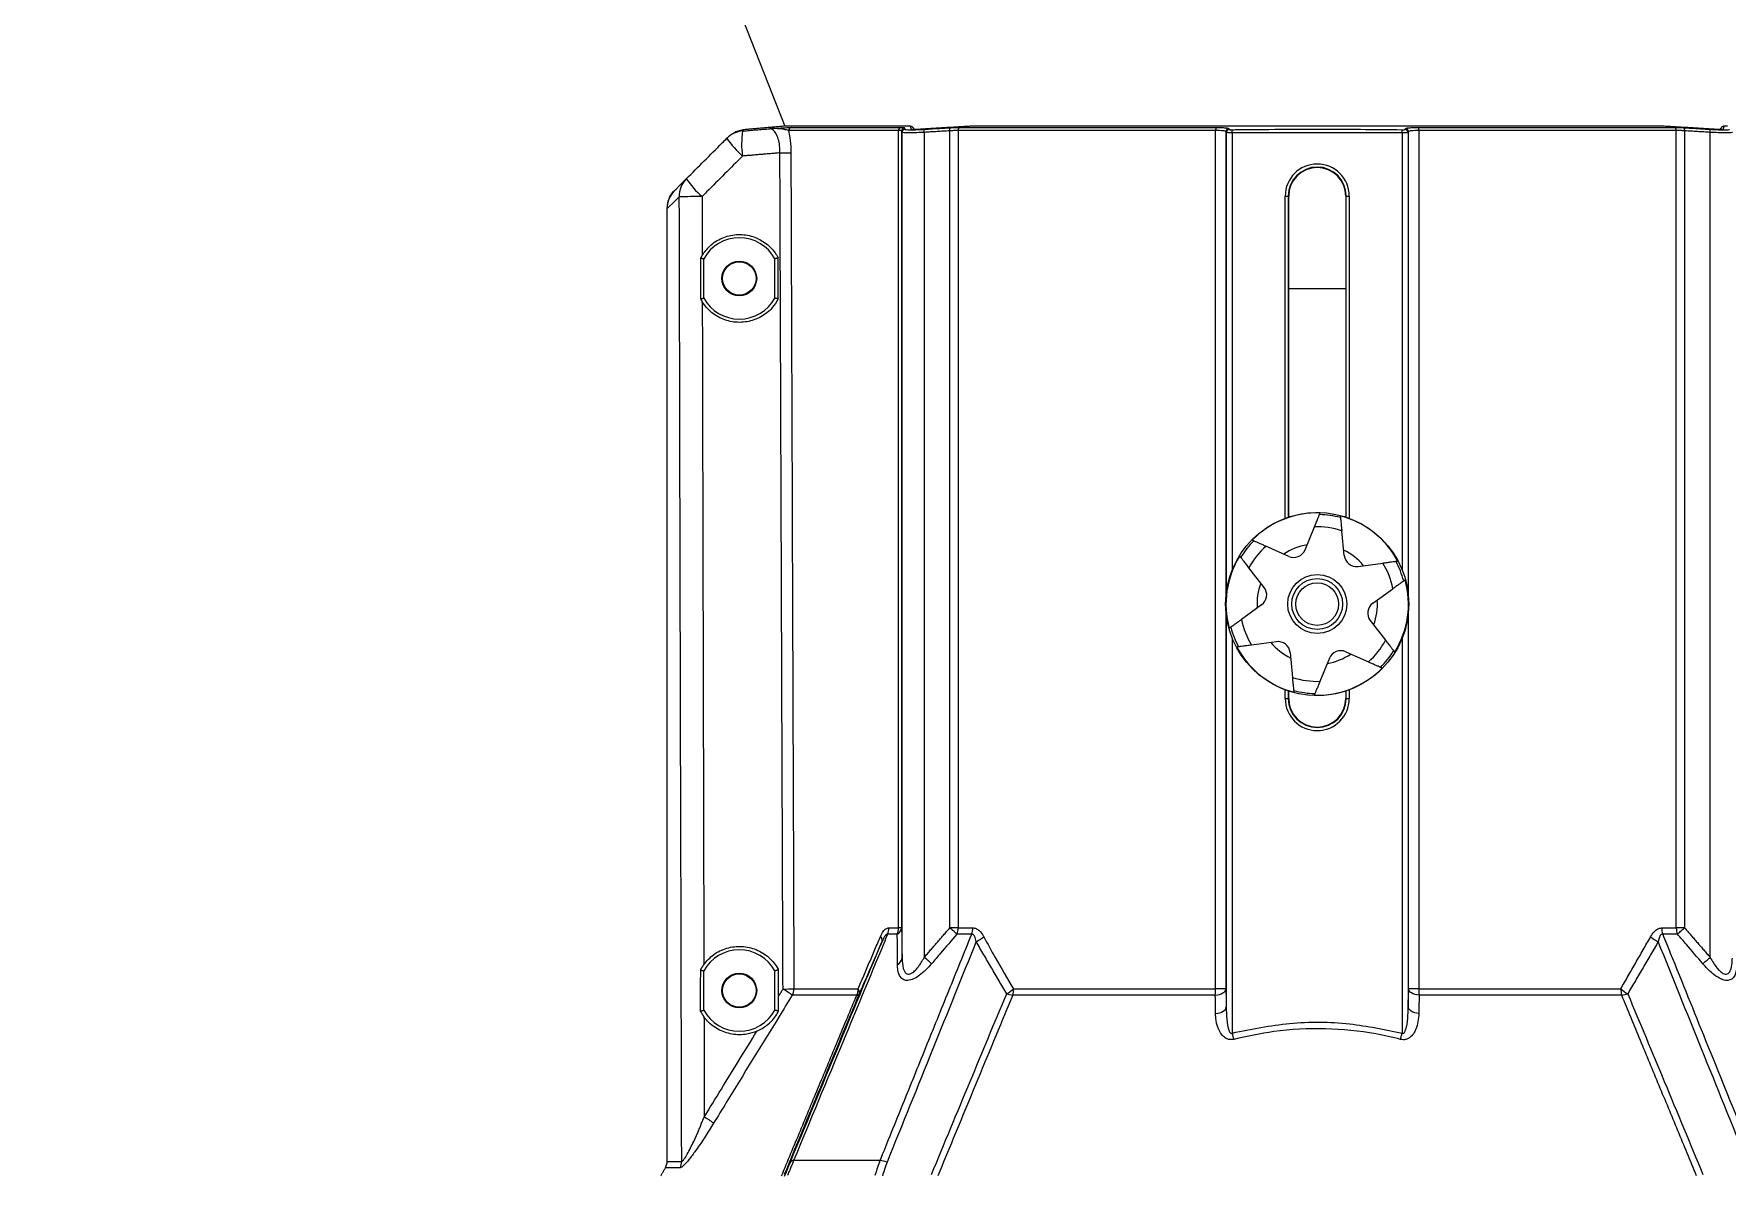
# Model space of a CAD drawing. Extents: x 2 to 136, y 1 to 99.
# Drawn here: x 50.89 to 59.21, y 12.36 to 17.95 of the extents above; entities that cross this region are included whole.
import ezdxf

# ---------------------------------------------------------------- set-up
doc = ezdxf.new("R2010")
doc.units = 0
doc.header["$MEASUREMENT"] = 0
doc.linetypes.add('SLD-Solid', pattern=[0])
doc.layers.add('OBJECT', color=7, linetype='CONTINUOUS')

msp = doc.modelspace()

# ---------------------------------------------------------------- linework, layer by layer
at = {"layer": 'OBJECT', "linetype": 'SLD-Solid', "lineweight": 15}
for p, q in [((50.8895, 26.8939), (54.5801, 17.4997)), ((55.1802, 17.4998), (54.5801, 17.4998)), ((55.1812, 17.4998), (54.5814, 17.4998)), ((55.1391, 17.4782), (54.5985, 17.4782)), ((54.6116, 17.4932), (55.1495, 17.4932)), ((55.1391, 13.5593), (55.1391, 17.4782)), ((55.1539, 17.4767), (55.1539, 13.5593)), ((55.3911, 13.5593), (55.3911, 17.4766)), ((55.4316, 17.4782), (55.4316, 13.5593)), ((56.6971, 17.4782), (55.4316, 17.4782)), ((55.4405, 17.4932), (56.6997, 17.4932)), ((58.8688, 17.4998), (55.5239, 17.4998)), ((58.868, 17.4998), (55.5247, 17.4998)), ((56.6971, 13.2593), (56.6971, 17.4782)), ((57.693, 17.4932), (58.9522, 17.4932)), ((57.6956, 17.4782), (57.6956, 13.2593)), ((58.9611, 17.4782), (57.6956, 17.4782)), ((58.9611, 13.5593), (58.9611, 17.4782)), ((59.0016, 17.4766), (59.0016, 13.5593)), ((55.1562, 13.4102), (55.1562, 17.469)), ((55.2652, 17.4691), (55.2652, 13.4142)), ((56.7477, 17.4728), (56.7477, 15.1852)), ((56.7491, 17.4683), (56.7491, 15.2)), ((56.7791, 17.4672), (56.7791, 15.3191)), ((57.6137, 17.4672), (57.6137, 15.3191)), ((57.6436, 17.4683), (57.6436, 15.2)), ((57.645, 15.1852), (57.645, 17.4728)), ((59.1275, 13.4142), (59.1275, 17.4691)), ((57.0391, 15.5723), (57.0391, 17.1562)), ((57.0391, 17.1562), (57.0541, 17.1562)), ((57.0541, 17.1562), (57.0541, 15.5776)), ((57.0541, 17.1562), (57.0563, 17.1562)), ((57.0563, 15.5784), (57.0563, 17.1562)), ((57.0564, 17.1562), (57.0563, 17.1562)), ((57.0564, 15.5784), (57.0564, 17.1562)), ((57.3364, 17.1562), (57.3364, 15.5784)), ((57.3364, 17.1562), (57.3364, 15.5784)), ((57.3386, 17.1562), (57.3364, 17.1562)), ((57.3364, 17.1562), (57.3364, 17.1562)), ((57.3386, 15.5776), (57.3386, 17.1562)), ((57.3386, 17.1562), (57.3536, 17.1562)), ((57.3536, 17.1562), (57.3536, 15.5723)), ((54.0014, 12.4106), (54.0014, 17.0945)), ((54.1814, 16.6544), (54.1814, 16.848)), ((54.5314, 16.6544), (54.5314, 16.848)), ((57.0563, 16.7014), (57.3364, 16.7014)), ((57.1365, 15.4172), (57.1829, 15.5305)), ((57.3294, 15.3892), (57.3171, 15.5111)), ((57.0563, 15.3852), (56.9447, 15.4355)), ((56.9357, 15.2321), (56.8607, 15.3289)), ((57.3972, 15.3358), (57.5185, 15.3523)), ((56.9233, 15.1467), (56.8239, 15.0751)), ((57.4694, 15.1547), (57.5688, 15.2263)), ((56.7477, 15.1162), (56.7477, 13.2593)), ((56.7491, 15.1014), (56.7491, 13.1696)), ((57.457, 15.0693), (57.532, 14.9725)), ((57.6436, 15.1014), (57.6436, 13.1696)), ((57.645, 13.2593), (57.645, 15.1162)), ((56.7791, 14.9823), (56.7791, 13.0423)), ((57.6137, 14.9823), (57.6137, 13.0423)), ((56.9955, 14.9657), (56.8742, 14.9491)), ((57.0633, 14.9122), (57.0756, 14.7904)), ((57.3364, 14.9162), (57.448, 14.866)), ((57.2562, 14.8843), (57.2098, 14.7709)), ((57.0391, 14.6862), (57.0391, 14.7291)), ((57.3536, 14.7291), (57.3536, 14.6862)), ((57.0391, 14.6862), (57.0541, 14.6862)), ((57.0541, 14.7238), (57.0541, 14.6862)), ((57.0541, 14.6862), (57.0563, 14.6862)), ((57.0563, 14.6862), (57.0563, 14.7231)), ((57.0563, 14.6862), (57.0564, 14.6862)), ((57.0564, 14.6862), (57.0564, 14.7231)), ((57.3364, 14.7231), (57.3364, 14.6862)), ((57.3364, 14.7231), (57.3364, 14.6862)), ((57.3364, 14.6862), (57.3364, 14.6862)), ((57.3386, 14.6862), (57.3364, 14.6862)), ((57.3386, 14.6862), (57.3386, 14.7238)), ((57.3386, 14.6862), (57.3536, 14.6862)), ((55.1328, 13.5283), (55.0852, 13.5283)), ((55.0916, 13.5593), (55.1391, 13.5593)), ((55.1539, 13.5593), (55.1391, 13.5593)), ((55.4316, 13.5593), (55.3911, 13.5593)), ((55.4986, 13.5283), (55.4261, 13.5283)), ((55.4316, 13.5593), (55.5038, 13.5593)), ((58.8889, 13.5593), (58.9611, 13.5593)), ((58.9666, 13.5283), (58.8941, 13.5283)), ((59.0016, 13.5593), (58.9611, 13.5593)), ((54.1814, 13.1544), (54.1814, 13.348)), ((54.5314, 13.1544), (54.5314, 13.348)), ((54.6247, 13.2593), (54.9403, 13.2593)), ((55.7045, 13.2593), (56.6971, 13.2593)), ((56.7477, 13.2593), (56.6971, 13.2593)), ((57.6956, 13.2593), (57.645, 13.2593)), ((57.6956, 13.2593), (58.6883, 13.2593)), ((54.9334, 13.2283), (54.6168, 13.2283)), ((56.6956, 13.2283), (55.6999, 13.2283)), ((58.6928, 13.2283), (57.6971, 13.2283)), ((54.0014, 12.4106), (54.0732, 12.4106)), ((55.048, 12.4152), (54.6233, 12.4152)), ((54.0651, 12.3796), (53.9931, 12.3796))]:
    msp.add_line(p, q, dxfattribs=at)
at = {"layer": 'OBJECT', "linetype": 'SLD-Solid', "lineweight": 15, "flags": 128}
for points in [[(55.2117, 17.4903), (55.2111, 17.4916), (55.2084, 17.4947), (55.2056, 17.4967), (55.2032, 17.4979), (55.201, 17.4985), (55.198, 17.4991), (55.1865, 17.4998), (55.1765, 17.4998)], [(55.2652, 17.4691), (55.265, 17.4719), (55.2649, 17.4746), (55.2647, 17.4771), (55.2646, 17.4793), (55.2645, 17.4812), (55.2644, 17.4826), (55.2643, 17.4836), (55.2643, 17.484)], [(55.3911, 17.4766), (55.391, 17.4794), (55.3908, 17.4821), (55.3907, 17.4846), (55.3905, 17.4868), (55.3904, 17.4887), (55.3903, 17.4901), (55.3903, 17.4911), (55.3902, 17.4915)], [(56.7791, 17.4672), (56.779, 17.47), (56.779, 17.4727), (56.779, 17.4751), (56.7789, 17.4774), (56.7789, 17.4792), (56.7789, 17.4807), (56.7789, 17.4817), (56.7789, 17.4822)], [(57.6137, 17.4672), (57.6137, 17.47), (57.6137, 17.4727), (57.6138, 17.4751), (57.6138, 17.4774), (57.6138, 17.4792), (57.6138, 17.4807), (57.6138, 17.4817), (57.6138, 17.4822)], [(59.0016, 17.4766), (59.0018, 17.4794), (59.0019, 17.4821), (59.0021, 17.4846), (59.0022, 17.4868), (59.0023, 17.4887), (59.0024, 17.4901), (59.0024, 17.4911), (59.0025, 17.4915)], [(59.1275, 17.4691), (59.1277, 17.4719), (59.1278, 17.4746), (59.128, 17.4771), (59.1281, 17.4793), (59.1282, 17.4812), (59.1283, 17.4826), (59.1284, 17.4836), (59.1284, 17.484)], [(59.2103, 17.4997), (59.2018, 17.4996), (59.1928, 17.4988), (59.19, 17.498), (59.187, 17.4967), (59.1837, 17.4942), (59.181, 17.4903)], [(54.038, 17.1829), (54.0453, 17.1901), (54.0645, 17.2093), (54.0957, 17.2405)], [(54.0614, 17.1521), (54.029, 17.1209), (54.0089, 17.1017), (54.0014, 17.0945)], [(55.4261, 13.5283), (55.4227, 13.5313), (55.4189, 13.5347), (55.4148, 13.5384), (55.4104, 13.5423), (55.4057, 13.5463), (55.401, 13.5506), (55.3961, 13.5549), (55.3911, 13.5593)], [(58.9666, 13.5283), (58.97, 13.5313), (58.9738, 13.5347), (58.9779, 13.5384), (58.9823, 13.5423), (58.987, 13.5463), (58.9917, 13.5506), (58.9966, 13.5549), (59.0016, 13.5593)], [(55.3016, 13.3832), (55.2981, 13.3862), (55.2941, 13.3896), (55.2899, 13.3932), (55.2853, 13.3971), (55.2805, 13.4012), (55.2755, 13.4054), (55.2704, 13.4098), (55.2652, 13.4142)], [(59.0911, 13.3832), (59.0947, 13.3862), (59.0986, 13.3896), (59.1028, 13.3932), (59.1074, 13.3971), (59.1122, 13.4012), (59.1172, 13.4054), (59.1223, 13.4098), (59.1275, 13.4142)], [(56.6956, 13.2283), (56.706, 13.2297), (56.7158, 13.2321), (56.7247, 13.2352), (56.7325, 13.2391), (56.7388, 13.2436), (56.7435, 13.2486), (56.7465, 13.2538), (56.7477, 13.2593)], [(57.6971, 13.2283), (57.6867, 13.2297), (57.6769, 13.2321), (57.668, 13.2352), (57.6603, 13.2391), (57.6539, 13.2436), (57.6492, 13.2486), (57.6462, 13.2538), (57.645, 13.2593)], [(56.6968, 13.1386), (56.7072, 13.14), (56.7171, 13.1423), (56.726, 13.1455), (56.7338, 13.1494), (56.7401, 13.1539), (56.7449, 13.1588), (56.7479, 13.1641), (56.7491, 13.1696)], [(57.6959, 13.1386), (57.6855, 13.14), (57.6756, 13.1423), (57.6667, 13.1455), (57.6589, 13.1494), (57.6526, 13.1539), (57.6478, 13.1588), (57.6448, 13.1641), (57.6436, 13.1696)], [(56.7868, 13.0113), (56.7859, 13.0149), (56.785, 13.0186), (56.784, 13.0224), (56.7831, 13.0262), (56.7821, 13.0302), (56.7811, 13.0342), (56.7801, 13.0383), (56.7791, 13.0423)], [(57.6059, 13.0113), (57.6068, 13.0149), (57.6077, 13.0186), (57.6087, 13.0224), (57.6096, 13.0262), (57.6106, 13.0302), (57.6116, 13.0342), (57.6126, 13.0383), (57.6137, 13.0423)]]:
    msp.add_lwpolyline(points, dxfattribs=at)
at = {"layer": 'OBJECT', "linetype": 'SLD-Solid', "lineweight": 15}
for centre, radius in [((54.3564, 16.7512), 0.0853), ((54.3564, 16.7512), 0.082), ((57.1964, 15.1507), 0.45), ((57.1964, 15.1507), 0.145), ((57.1964, 15.1507), 0.125), ((57.1964, 15.1507), 0.105), ((54.3564, 13.2512), 0.0853), ((54.3564, 13.2512), 0.082)]:
    msp.add_circle(centre, radius, dxfattribs=at)
for centre, radius, start, end in [((54.3833, 17.3514), 0.1249, 94.86237, 134.99879), ((54.747, 17.4136), 0.3794, 170.55032, 189.22113), ((54.6133, 17.4785), 0.0148, 96.30283, 180.99776), ((55.153, 17.4796), 0.014, 104.52164, 185.73154), ((55.1689, 17.4766), 0.015, 93.76063, 179.8957), ((55.1712, 17.469), 0.015, 93.6369, 179.88811), ((55.1985, 17.4835), 0.015, 27.4218, 93.87646), ((55.4453, 17.4802), 0.0139, 110.3895, 187.86543), ((56.7237, 17.4814), 0.0267, 153.91733, 186.88556), ((56.7627, 17.4728), 0.015, 90.84105, 179.75249), ((56.7641, 17.4682), 0.015, 90.82113, 179.75494), ((57.6286, 17.4682), 0.015, 0.24506, 89.17887), ((57.63, 17.4728), 0.015, 0.24751, 89.15895), ((57.6691, 17.4814), 0.0267, 353.11444, 26.08267), ((58.9474, 17.4802), 0.0139, 352.13457, 69.6105), ((59.1942, 17.4835), 0.015, 86.12354, 152.5782), ((54.7298, 17.7492), 0.5337, 215.4392, 227.96982), ((54.5551, 19.4829), 2.1148, 270.02164, 271.48167), ((57.1964, 17.1562), 0.1573, 0, 180), ((54.1797, 17.1571), 0.1184, 135.20807, 182.41528), ((54.5305, 17.55), 0.5338, 215.44029, 227.96873), ((57.1964, 17.1562), 0.1423, 0, 180), ((57.1964, 17.1562), 0.14, 0, 180), ((54.1632, 13.5501), 3.6034, 89.84163, 91.61883), ((54.3564, 16.7512), 0.2, 28.95502, 151.04498), ((54.3564, 16.7512), 0.2, 208.95502, 331.04498), ((57.1964, 15.1507), 0.4483, 88.15565, 135.34702), ((57.1964, 15.1507), 0.44, 74.94826, 88.55441), ((57.1964, 15.1507), 0.4483, 28.15565, 75.34702), ((57.1964, 15.1507), 0.38, 71.46984, 92.03283), ((57.1964, 15.1507), 0.44, 134.94826, 148.55441), ((57.1964, 15.1507), 0.38, 131.46984, 152.03283), ((57.1964, 15.1507), 0.2958, 99.64187, 123.8608), ((57.081, 15.4399), 0.06, 245.75133, 337.75133), ((57.1964, 15.1507), 0.2958, 39.64187, 63.8608), ((57.1964, 15.1507), 0.4483, 148.15565, 195.34702), ((57.3891, 15.3952), 0.06, 185.75133, 277.75133), ((57.1964, 15.1507), 0.38, 11.46984, 32.03283), ((57.1964, 15.1507), 0.44, 14.94826, 28.55441), ((57.1964, 15.1507), 0.2958, 159.64187, 183.8608), ((56.8882, 15.1954), 0.06, 305.75133, 37.75133), ((57.1964, 15.1507), 0.4483, 328.15565, 15.34702), ((57.5045, 15.1061), 0.06, 125.75133, 217.75133), ((57.1964, 15.1507), 0.2958, 339.64187, 3.8608), ((57.1964, 15.1507), 0.38, 191.46984, 212.03283), ((57.1964, 15.1507), 0.44, 194.94826, 208.55441), ((57.1964, 15.1507), 0.4483, 208.15565, 255.34702), ((57.1964, 15.1507), 0.2958, 219.64187, 243.8608), ((57.0036, 14.9062), 0.06, 5.75133, 97.75133), ((57.1964, 15.1507), 0.2958, 279.64187, 303.8608), ((57.3117, 14.8615), 0.06, 65.75133, 157.75133), ((57.1964, 15.1507), 0.38, 311.46984, 332.03283), ((57.1964, 15.1507), 0.44, 314.94826, 328.55441), ((57.1964, 15.1507), 0.4483, 268.15565, 315.34702), ((57.1964, 15.1507), 0.38, 251.46984, 272.03283), ((57.1964, 14.6862), 0.1573, 180, 0), ((57.1964, 14.6862), 0.1423, 180, 0), ((57.1964, 14.6862), 0.14, 180, 0), ((57.1964, 14.6862), 0.14, 180, 270), ((57.1964, 15.1507), 0.44, 254.94826, 268.55441), ((57.1964, 14.6862), 0.14, 270, 0), ((55.0332, 13.4984), 0.0255, 348.06388, 48.00627), ((55.0157, 13.559), 0.076, 336.19606, 0.25052), ((55.1155, 13.5628), 0.0386, 296.60954, 354.77237), ((55.0616, 13.5589), 0.0775, 336.7005, 0.26249), ((55.343, 13.5588), 0.0886, 339.8559, 0.31267), ((55.4118, 13.5588), 0.092, 340.64592, 0.3185), ((55.4507, 13.6423), 0.1662, 294.72109, 310.09455), ((58.942, 13.6423), 0.1662, 229.90545, 245.27891), ((58.9809, 13.5588), 0.092, 179.6815, 199.35408), ((59.0498, 13.5588), 0.0886, 179.68733, 200.1441), ((54.3564, 13.2512), 0.2, 28.95502, 151.04498), ((55.1181, 13.4142), 0.0383, 294.17359, 354.05326), ((54.5692, 15.4371), 2.1785, 270.05074, 271.45905), ((54.2287, 12.6932), 0.661, 54.05203, 58.802), ((54.5602, 13.2592), 0.0645, 331.34448, 0.07208), ((54.8686, 13.259), 0.0717, 334.60112, 0.20451), ((54.933, 13.2435), 0.0153, 271.57541, 326.33389), ((54.9202, 13.2421), 0.0264, 344.53139, 40.45276), ((55.5873, 13.3908), 0.1761, 298.0935, 311.67913), ((55.7166, 13.3617), 0.1345, 249.87772, 262.87736), ((55.6012, 13.2587), 0.1032, 342.86222, 0.32442), ((56.3993, 13.2585), 0.2978, 354.18179, 0.15616), ((57.9934, 13.2585), 0.2978, 179.84384, 185.81821), ((58.7915, 13.2587), 0.1032, 179.67558, 197.13778), ((58.8054, 13.3908), 0.1761, 228.32087, 241.9065), ((58.6762, 13.3617), 0.1345, 277.12264, 290.12228), ((54.3564, 13.2512), 0.2, 208.95502, 331.04498), ((53.8636, 12.0886), 0.6287, 54.3134, 59.3626), ((54.0101, 12.4105), 0.0631, 330.61051, 0.03455), ((54.6215, 12.3976), 0.0178, 84.12585, 142.71793), ((55.0391, 12.2888), 0.1268, 70.07087, 85.995)]:
    msp.add_arc(centre, radius, start, end, dxfattribs=at)
for points, knots in [([(54.3012, 17.446), (54.3125, 17.4554), (54.3351, 17.4743), (54.3642, 17.4795), (54.3787, 17.4821)], [0, 0, 0, 0, 0.5, 1, 1, 1, 1]), ([(54.3787, 17.4821), (54.3784, 17.4819), (54.3779, 17.4813), (54.3746, 17.4779), (54.3727, 17.4759)], [0, 0, 0, 0, 0.423826, 1, 1, 1, 1]), ([(54.5056, 17.487), (54.5057, 17.487), (54.5209, 17.4881), (54.551, 17.4901), (54.5908, 17.4926), (54.6051, 17.493), (54.6116, 17.4932)], [0, 0, 0, 0, 0.002681, 0.34979, 0.701236, 1, 1, 1, 1]), ([(54.5985, 17.4782), (54.5916, 17.4801), (54.5703, 17.4859), (54.5304, 17.4886), (54.5057, 17.487), (54.5056, 17.487)], [0, 0, 0, 0, 0.319161, 0.99706, 1, 1, 1, 1]), ([(54.5559, 17.3682), (54.5558, 17.3804), (54.5555, 17.4048), (54.5484, 17.4376), (54.5373, 17.4641), (54.5224, 17.4834), (54.5114, 17.4858), (54.5056, 17.487)], [0, 0, 0, 0, 0.182197, 0.364244, 0.551045, 0.759195, 1, 1, 1, 1]), ([(54.5985, 17.4782), (54.6007, 17.4667), (54.6063, 17.4387), (54.6094, 17.3995), (54.6097, 17.3741), (54.6097, 17.3689)], [0, 0, 0, 0, 0.355603, 0.866053, 1, 1, 1, 1]), ([(55.1539, 17.4767), (55.1532, 17.4771), (55.1517, 17.478), (55.1433, 17.4782), (55.1391, 17.4782)], [0, 0, 0, 0, 0.487934, 1, 1, 1, 1]), ([(55.1495, 17.4932), (55.1546, 17.4931), (55.165, 17.493), (55.1669, 17.4921), (55.1679, 17.4916)], [0, 0, 0, 0, 0.488111, 1, 1, 1, 1]), ([(55.1679, 17.4916), (55.1681, 17.491), (55.1689, 17.4885), (55.1697, 17.4859), (55.1703, 17.4839)], [0, 0, 0, 0, 0.226059, 1, 1, 1, 1]), ([(55.1703, 17.4839), (55.1715, 17.4834), (55.1739, 17.4822), (55.1906, 17.4816), (55.2147, 17.4818), (55.2409, 17.4827), (55.2578, 17.4837), (55.2643, 17.484)], [0, 0, 0, 0, 0.216801, 0.433616, 0.650077, 0.866405, 1, 1, 1, 1]), ([(55.1975, 17.4984), (55.1965, 17.4988), (55.1945, 17.4996), (55.185, 17.4997), (55.1802, 17.4998)], [0, 0, 0, 0, 0.494, 1, 1, 1, 1]), ([(55.2118, 17.4904), (55.2125, 17.4883), (55.2133, 17.4858), (55.2142, 17.4831), (55.2143, 17.4826)], [0, 0, 0, 0, 0.807652, 1, 1, 1, 1]), ([(55.2643, 17.484), (55.2743, 17.4846), (55.3163, 17.4872), (55.3582, 17.4896), (55.3902, 17.4915)], [0, 0, 0, 0, 0.237767, 1, 1, 1, 1]), ([(55.3902, 17.4915), (55.399, 17.492), (55.4174, 17.4929), (55.4325, 17.4931), (55.4405, 17.4932)], [0, 0, 0, 0, 0.474046, 1, 1, 1, 1]), ([(55.4316, 17.4782), (55.4259, 17.4782), (55.4145, 17.478), (55.3996, 17.4772), (55.3919, 17.4766), (55.3911, 17.4766)], [0, 0, 0, 0, 0.471918, 0.943784, 1, 1, 1, 1]), ([(55.5239, 17.4998), (55.5173, 17.4997), (55.5038, 17.4996), (55.4874, 17.4988), (55.4789, 17.4984)], [0, 0, 0, 0, 0.487699, 1, 1, 1, 1]), ([(56.7477, 17.4728), (56.7468, 17.4736), (56.7451, 17.475), (56.7338, 17.4768), (56.7176, 17.478), (56.704, 17.4782), (56.6971, 17.4782)], [0, 0, 0, 0, 0.249667, 0.499371, 0.748129, 1, 1, 1, 1]), ([(56.6997, 17.4932), (56.708, 17.4931), (56.7247, 17.493), (56.7447, 17.4918), (56.7591, 17.49), (56.7613, 17.4885), (56.7625, 17.4878)], [0, 0, 0, 0, 0.247259, 0.494507, 0.742147, 1, 1, 1, 1]), ([(56.7625, 17.4878), (56.7627, 17.4869), (56.7632, 17.4854), (56.7637, 17.4839), (56.7639, 17.4832)], [0, 0, 0, 0, 0.564413, 1, 1, 1, 1]), ([(56.7639, 17.4832), (56.7641, 17.4831), (56.7645, 17.4828), (56.7672, 17.4824), (56.7711, 17.4822), (56.7753, 17.4821), (56.7779, 17.4822), (56.7789, 17.4822)], [0, 0, 0, 0, 0.219069, 0.438186, 0.656833, 0.874763, 1, 1, 1, 1]), ([(56.7789, 17.4822), (56.7889, 17.4823), (56.8389, 17.4829), (57.0489, 17.485), (57.3172, 17.4854), (57.5455, 17.4829), (57.6138, 17.4822)], [0, 0, 0, 0, 0.035928, 0.179639, 0.754501, 1, 1, 1, 1]), ([(57.6138, 17.4822), (57.6155, 17.4822), (57.6189, 17.4821), (57.6234, 17.4823), (57.6268, 17.4826), (57.6285, 17.4829), (57.6288, 17.4831), (57.6289, 17.4832)], [0, 0, 0, 0, 0.217387, 0.434771, 0.652345, 0.870534, 1, 1, 1, 1]), ([(57.6289, 17.4832), (57.6291, 17.4841), (57.6296, 17.4856), (57.63, 17.4871), (57.6302, 17.4878)], [0, 0, 0, 0, 0.564414, 1, 1, 1, 1]), ([(57.6302, 17.4878), (57.6313, 17.4885), (57.6335, 17.49), (57.6474, 17.4917), (57.6676, 17.493), (57.6845, 17.4931), (57.693, 17.4932)], [0, 0, 0, 0, 0.249056, 0.498133, 0.746674, 1, 1, 1, 1]), ([(57.6956, 17.4782), (57.6889, 17.4782), (57.6755, 17.478), (57.6594, 17.4768), (57.6478, 17.4751), (57.646, 17.4736), (57.645, 17.4728)], [0, 0, 0, 0, 0.2465, 0.492975, 0.740149, 1, 1, 1, 1]), ([(58.9138, 17.4984), (58.9058, 17.4987), (58.8904, 17.4995), (58.876, 17.4997), (58.8695, 17.4998), (58.8688, 17.4998)], [0, 0, 0, 0, 0.489871, 0.942618, 1, 1, 1, 1]), ([(58.9522, 17.4932), (58.9593, 17.4931), (58.9743, 17.493), (58.9928, 17.492), (59.0025, 17.4915)], [0, 0, 0, 0, 0.473445, 1, 1, 1, 1]), ([(59.0016, 17.4766), (58.9946, 17.477), (58.9798, 17.478), (58.9676, 17.4782), (58.9611, 17.4782)], [0, 0, 0, 0, 0.473397, 1, 1, 1, 1]), ([(59.0025, 17.4915), (59.0124, 17.4909), (59.0544, 17.4885), (59.0964, 17.486), (59.1284, 17.484)], [0, 0, 0, 0, 0.237767, 1, 1, 1, 1]), ([(59.1284, 17.484), (59.139, 17.4835), (59.1601, 17.4823), (59.1882, 17.4816), (59.2095, 17.4817), (59.2206, 17.4826), (59.2219, 17.4836), (59.2224, 17.4839)], [0, 0, 0, 0, 0.216835, 0.433686, 0.650167, 0.866493, 1, 1, 1, 1]), ([(59.2125, 17.4998), (59.2078, 17.4997), (59.1984, 17.4996), (59.1963, 17.4988), (59.1952, 17.4984)], [0, 0, 0, 0, 0.491585, 1, 1, 1, 1]), ([(54.0957, 17.2405), (54.1545, 17.2993), (54.2209, 17.3658), (54.2874, 17.4322), (54.295, 17.4398)], [0, 0, 0, 0, 0.885696, 1, 1, 1, 1]), ([(55.2652, 17.4691), (55.253, 17.4685), (55.2285, 17.4674), (55.1959, 17.4667), (55.1712, 17.4668), (55.1584, 17.4677), (55.1568, 17.4686), (55.1562, 17.469)], [0, 0, 0, 0, 0.216873, 0.43376, 0.650333, 0.866771, 1, 1, 1, 1]), ([(56.7791, 17.4672), (56.7757, 17.4672), (56.7689, 17.4672), (56.76, 17.4674), (56.7532, 17.4676), (56.7497, 17.468), (56.7492, 17.4682), (56.7491, 17.4683)], [0, 0, 0, 0, 0.218062, 0.436121, 0.654234, 0.872522, 1, 1, 1, 1]), ([(57.6436, 17.4683), (57.6432, 17.4681), (57.6424, 17.4679), (57.637, 17.4675), (57.6292, 17.4673), (57.6209, 17.4672), (57.6156, 17.4672), (57.6137, 17.4672)], [0, 0, 0, 0, 0.218536, 0.437092, 0.655505, 0.873727, 1, 1, 1, 1]), ([(59.2365, 17.469), (59.2351, 17.4684), (59.2323, 17.4673), (59.2129, 17.4666), (59.1849, 17.4668), (59.1547, 17.4678), (59.135, 17.4687), (59.1275, 17.4691)], [0, 0, 0, 0, 0.216841, 0.433701, 0.650254, 0.866699, 1, 1, 1, 1]), ([(54.3725, 17.3528), (54.3136, 17.294), (54.2472, 17.2275), (54.1807, 17.1611), (54.1731, 17.1535)], [0, 0, 0, 0, 0.885696, 1, 1, 1, 1]), ([(54.5711, 13.2586), (54.5696, 13.6615), (54.5664, 14.4947), (54.5613, 15.8646), (54.5578, 16.8315), (54.5559, 17.3682)], [0, 0, 0, 0, 0.294131, 0.608268, 1, 1, 1, 1]), ([(54.6097, 17.3689), (54.6099, 17.3275), (54.6106, 17.1209), (54.6137, 16.2529), (54.6185, 14.9244), (54.6228, 13.7612), (54.6247, 13.2593)], [0, 0, 0, 0, 0.030171, 0.150856, 0.633595, 1, 1, 1, 1]), ([(54.038, 17.1829), (54.0278, 17.17), (54.0087, 17.146), (54.0018, 17.113), (54.0015, 17.0968), (54.0014, 17.0945)], [0, 0, 0, 0, 0.499397, 0.929176, 1, 1, 1, 1]), ([(54.0014, 17.0945), (54.0033, 17.1108), (54.0067, 17.1412), (54.0251, 17.1695), (54.0364, 17.1812), (54.038, 17.1829)], [0, 0, 0, 0, 0.499401, 0.929163, 1, 1, 1, 1]), ([(54.0732, 12.4106), (54.073, 12.4884), (54.072, 12.8995), (54.0679, 14.48), (54.0642, 15.9827), (54.0614, 17.1521)], [0, 0, 0, 0, 0.049218, 0.260105, 1, 1, 1, 1]), ([(54.1738, 16.8651), (54.1854, 16.8808), (54.2114, 16.916), (54.2702, 16.9529), (54.3416, 16.9705), (54.4153, 16.9632), (54.4822, 16.9318), (54.5254, 16.8903), (54.5427, 16.8607), (54.5477, 16.8521)], [0, 0, 0, 0, 0.128648, 0.288962, 0.449731, 0.611042, 0.772603, 0.934008, 1, 1, 1, 1]), ([(54.5478, 16.6502), (54.5386, 16.6354), (54.5165, 16.6001), (54.4634, 16.5588), (54.3941, 16.5343), (54.3201, 16.5342), (54.2504, 16.5589), (54.2018, 16.597), (54.1811, 16.6266), (54.1743, 16.6362)], [0, 0, 0, 0, 0.115333, 0.275775, 0.436647, 0.598106, 0.75992, 0.921699, 1, 1, 1, 1]), ([(54.1743, 16.6362), (54.1749, 16.3783), (54.1765, 15.6901), (54.1791, 14.6047), (54.1811, 13.7771), (54.1821, 13.3799)], [0, 0, 0, 0, 0.237589, 0.634043, 1, 1, 1, 1]), ([(57.1829, 15.5305), (57.1858, 15.5378), (57.1918, 15.5523), (57.1996, 15.5713), (57.205, 15.5846), (57.2072, 15.59), (57.2074, 15.5905), (57.2075, 15.5906)], [0, 0, 0, 0, 0.241745, 0.484004, 0.711801, 0.922051, 1, 1, 1, 1]), ([(57.3106, 15.5757), (57.3107, 15.5749), (57.3109, 15.5734), (57.3119, 15.5631), (57.3134, 15.5481), (57.3152, 15.5299), (57.3165, 15.517), (57.3171, 15.5111)], [0, 0, 0, 0, 0.198026, 0.39586, 0.598899, 0.81482, 1, 1, 1, 1]), ([(56.8855, 15.4622), (56.8862, 15.4618), (56.8876, 15.4612), (56.897, 15.457), (56.9107, 15.4508), (56.9274, 15.4433), (56.9392, 15.4379), (56.9447, 15.4355)], [0, 0, 0, 0, 0.198026, 0.395861, 0.598898, 0.814819, 1, 1, 1, 1]), ([(56.8607, 15.3289), (56.8559, 15.3351), (56.8463, 15.3475), (56.8337, 15.3638), (56.8249, 15.3752), (56.8214, 15.3797), (56.821, 15.3802), (56.8209, 15.3803)], [0, 0, 0, 0, 0.241748, 0.484005, 0.711801, 0.922051, 1, 1, 1, 1]), ([(57.5185, 15.3523), (57.5263, 15.3534), (57.5418, 15.3555), (57.5622, 15.3582), (57.5764, 15.3602), (57.5822, 15.361), (57.5827, 15.361), (57.5829, 15.3611)], [0, 0, 0, 0, 0.241747, 0.484005, 0.711801, 0.922051, 1, 1, 1, 1]), ([(57.6215, 15.2642), (57.6209, 15.2638), (57.6196, 15.2629), (57.6113, 15.2569), (57.599, 15.248), (57.5842, 15.2374), (57.5737, 15.2298), (57.5688, 15.2263)], [0, 0, 0, 0, 0.198026, 0.39586, 0.598899, 0.814818, 1, 1, 1, 1]), ([(56.7712, 15.0372), (56.7718, 15.0377), (56.7731, 15.0386), (56.7814, 15.0446), (56.7937, 15.0534), (56.8085, 15.0641), (56.819, 15.0716), (56.8239, 15.0751)], [0, 0, 0, 0, 0.198026, 0.39586, 0.598899, 0.814818, 1, 1, 1, 1]), ([(56.8742, 14.9491), (56.8664, 14.9481), (56.8509, 14.946), (56.8305, 14.9432), (56.8163, 14.9413), (56.8105, 14.9405), (56.81, 14.9404), (56.8098, 14.9404)], [0, 0, 0, 0, 0.241747, 0.484005, 0.711801, 0.922051, 1, 1, 1, 1]), ([(57.532, 14.9725), (57.5368, 14.9663), (57.5464, 14.9539), (57.559, 14.9377), (57.5678, 14.9263), (57.5713, 14.9217), (57.5717, 14.9213), (57.5718, 14.9212)], [0, 0, 0, 0, 0.241748, 0.484005, 0.711801, 0.922051, 1, 1, 1, 1]), ([(57.5072, 14.8393), (57.5065, 14.8396), (57.5051, 14.8402), (57.4957, 14.8445), (57.482, 14.8507), (57.4653, 14.8582), (57.4535, 14.8635), (57.448, 14.866)], [0, 0, 0, 0, 0.198026, 0.395861, 0.598898, 0.814819, 1, 1, 1, 1]), ([(57.0821, 14.7258), (57.082, 14.7265), (57.0819, 14.7281), (57.0808, 14.7383), (57.0793, 14.7534), (57.0775, 14.7715), (57.0762, 14.7844), (57.0756, 14.7904)], [0, 0, 0, 0, 0.198026, 0.39586, 0.598899, 0.81482, 1, 1, 1, 1]), ([(57.2098, 14.7709), (57.2069, 14.7637), (57.2009, 14.7492), (57.1932, 14.7302), (57.1877, 14.7168), (57.1855, 14.7115), (57.1853, 14.711), (57.1853, 14.7108)], [0, 0, 0, 0, 0.241745, 0.484004, 0.711801, 0.922051, 1, 1, 1, 1]), ([(54.6074, 12.4083), (54.6843, 12.5938), (54.8341, 12.9555), (54.9847, 13.3171), (55.0581, 13.4931)], [0, 0, 0, 0, 0.513008, 1, 1, 1, 1]), ([(55.0852, 13.5283), (55.0723, 13.4973), (55, 13.3233), (54.8457, 12.9523), (54.7049, 12.6122), (54.6233, 12.4152)], [0, 0, 0, 0, 0.083466, 0.469044, 1, 1, 1, 1]), ([(55.0502, 13.5173), (55.0543, 13.5258), (55.0617, 13.5411), (55.0764, 13.5564), (55.0867, 13.5584), (55.0916, 13.5593)], [0, 0, 0, 0, 0.395773, 0.712486, 1, 1, 1, 1]), ([(55.0852, 13.5283), (55.0838, 13.5281), (55.081, 13.5278), (55.0756, 13.5238), (55.0671, 13.513), (55.0618, 13.5013), (55.0581, 13.4931)], [0, 0, 0, 0, 0.128046, 0.255389, 0.479323, 1, 1, 1, 1]), ([(55.5202, 13.4914), (55.4493, 13.3156), (55.3036, 12.9545), (55.1574, 12.5934), (55.0823, 12.4079)], [0, 0, 0, 0, 0.486656, 1, 1, 1, 1]), ([(55.1338, 13.3792), (55.1336, 13.4105), (55.1332, 13.4605), (55.1329, 13.5098), (55.1328, 13.5283)], [0, 0, 0, 0, 0.624895, 1, 1, 1, 1]), ([(55.4261, 13.5283), (55.399, 13.4971), (55.3572, 13.449), (55.316, 13.4003), (55.3016, 13.3832)], [0, 0, 0, 0, 0.648493, 1, 1, 1, 1]), ([(55.5202, 13.4914), (55.5184, 13.5009), (55.5161, 13.5132), (55.5086, 13.5243), (55.5037, 13.528), (55.5, 13.5282), (55.4986, 13.5283)], [0, 0, 0, 0, 0.580895, 0.740073, 0.900893, 1, 1, 1, 1]), ([(55.5038, 13.5593), (55.5094, 13.5585), (55.5207, 13.557), (55.539, 13.5437), (55.5506, 13.5282), (55.5568, 13.5168), (55.5577, 13.5152)], [0, 0, 0, 0, 0.254855, 0.50863, 0.928591, 1, 1, 1, 1]), ([(55.5577, 13.5152), (55.5762, 13.481), (55.623, 13.3946), (55.6738, 13.3102), (55.7045, 13.2593)], [0, 0, 0, 0, 0.396331, 1, 1, 1, 1]), ([(58.835, 13.5152), (58.8404, 13.5241), (58.85, 13.5399), (58.8691, 13.5561), (58.8824, 13.5583), (58.8889, 13.5593)], [0, 0, 0, 0, 0.396711, 0.70683, 1, 1, 1, 1]), ([(58.8941, 13.5283), (58.8924, 13.5282), (58.8891, 13.5279), (58.884, 13.5243), (58.8778, 13.515), (58.8745, 13.5029), (58.8729, 13.4937), (58.8725, 13.4914)], [0, 0, 0, 0, 0.116846, 0.233195, 0.437976, 0.854436, 1, 1, 1, 1]), ([(59.3104, 12.4079), (59.2353, 12.5934), (59.0891, 12.9545), (58.9434, 13.3156), (58.8725, 13.4914)], [0, 0, 0, 0, 0.513344, 1, 1, 1, 1]), ([(58.8941, 13.5283), (58.9066, 13.4973), (58.977, 13.3233), (59.1269, 12.9523), (59.2648, 12.6123), (59.3448, 12.4152)], [0, 0, 0, 0, 0.083458, 0.469005, 1, 1, 1, 1]), ([(59.0911, 13.3832), (59.0644, 13.4147), (59.0232, 13.4634), (58.9813, 13.5114), (58.9666, 13.5283)], [0, 0, 0, 0, 0.648491, 1, 1, 1, 1]), ([(54.1821, 13.3799), (54.1971, 13.3968), (54.2284, 13.4321), (54.2945, 13.4632), (54.368, 13.4722), (54.4408, 13.456), (54.5041, 13.4166), (54.5362, 13.3765), (54.5484, 13.3537), (54.5491, 13.3525)], [0, 0, 0, 0, 0.15394, 0.320562, 0.487663, 0.655244, 0.822937, 0.990327, 1, 1, 1, 1]), ([(55.1562, 13.4102), (55.157, 13.3927), (55.1581, 13.3693), (55.1672, 13.3452), (55.1752, 13.335), (55.1854, 13.331), (55.1967, 13.3324), (55.2112, 13.3405), (55.2334, 13.3624), (55.2513, 13.3893), (55.2626, 13.4096), (55.2652, 13.4142)], [0, 0, 0, 0, 0.248555, 0.333334, 0.418737, 0.477067, 0.535602, 0.604492, 0.713168, 0.934337, 1, 1, 1, 1]), ([(59.1275, 13.4142), (59.1378, 13.3964), (59.1518, 13.3722), (59.1745, 13.3469), (59.1886, 13.3358), (59.2015, 13.3311), (59.2114, 13.332), (59.2209, 13.3383), (59.2308, 13.3554), (59.2356, 13.3812), (59.2362, 13.4022), (59.2365, 13.4102)], [0, 0, 0, 0, 0.252396, 0.341468, 0.431196, 0.49019, 0.549439, 0.605131, 0.701098, 0.885221, 1, 1, 1, 1]), ([(55.3016, 13.3832), (55.2821, 13.362), (55.2546, 13.332), (55.2127, 13.3067), (55.1855, 13.2989), (55.1627, 13.303), (55.1444, 13.3198), (55.1352, 13.3471), (55.1342, 13.3698), (55.1338, 13.3792)], [0, 0, 0, 0, 0.269459, 0.381209, 0.493906, 0.593567, 0.708386, 0.879635, 1, 1, 1, 1]), ([(59.2589, 13.3792), (59.2577, 13.3618), (59.2558, 13.3349), (59.2397, 13.31), (59.2209, 13.2999), (59.1979, 13.3007), (59.1693, 13.3121), (59.1316, 13.3385), (59.1063, 13.3665), (59.0911, 13.3832)], [0, 0, 0, 0, 0.224316, 0.345841, 0.447966, 0.550598, 0.643264, 0.786621, 1, 1, 1, 1]), ([(54.9457, 13.2351), (54.8859, 13.0912), (54.7629, 12.7954), (54.6403, 12.4993), (54.5773, 12.3471)], [0, 0, 0, 0, 0.486388, 1, 1, 1, 1]), ([(55.3009, 12.3475), (55.3641, 12.4998), (55.487, 12.7959), (55.6103, 13.0917), (55.6703, 13.2355)], [0, 0, 0, 0, 0.514049, 1, 1, 1, 1]), ([(58.7224, 13.2355), (58.7824, 13.0917), (58.9057, 12.7959), (59.0286, 12.4998), (59.0918, 12.3475)], [0, 0, 0, 0, 0.48595, 1, 1, 1, 1]), ([(54.6168, 13.2283), (54.595, 13.1932), (54.4863, 13.0175), (54.3576, 12.8078), (54.2509, 12.633), (54.2303, 12.5992)], [0, 0, 0, 0, 0.167872, 0.839364, 1, 1, 1, 1]), ([(54.443, 13.0516), (54.46, 13.0605), (54.4959, 13.0794), (54.53, 13.1155), (54.5452, 13.142), (54.5497, 13.1497)], [0, 0, 0, 0, 0.388576, 0.820972, 1, 1, 1, 1]), ([(54.5497, 13.1497), (54.5495, 13.1635), (54.5492, 13.1872), (54.5492, 13.2125), (54.5492, 13.2232)], [0, 0, 0, 0, 0.579962, 1, 1, 1, 1]), ([(55.6999, 13.2283), (55.6871, 13.1975), (55.6151, 13.0242), (55.4924, 12.7282), (55.3827, 12.4629), (55.3319, 12.3402)], [0, 0, 0, 0, 0.104198, 0.585846, 1, 1, 1, 1]), ([(56.7491, 13.1696), (56.7497, 13.15), (56.751, 13.1109), (56.7558, 13.069), (56.7657, 13.0477), (56.7684, 13.0437), (56.7714, 13.0414), (56.7737, 13.0405), (56.7762, 13.0407), (56.7779, 13.0415), (56.7788, 13.0422), (56.7791, 13.0423)], [0, 0, 0, 0, 0.419109, 0.839951, 0.880199, 0.924729, 0.942601, 0.960653, 0.976828, 0.994027, 1, 1, 1, 1]), ([(57.6137, 13.0423), (57.6144, 13.0418), (57.6157, 13.041), (57.6179, 13.0405), (57.6201, 13.0408), (57.6228, 13.0423), (57.6273, 13.0475), (57.637, 13.0715), (57.6421, 13.1138), (57.6431, 13.1515), (57.6436, 13.1696)], [0, 0, 0, 0, 0.018435, 0.032622, 0.046847, 0.06494, 0.096407, 0.193735, 0.61436, 1, 1, 1, 1]), ([(54.443, 13.0516), (54.4267, 13.0459), (54.3874, 13.0322), (54.3197, 13.0331), (54.2497, 13.0575), (54.2055, 13.0925), (54.1866, 13.1166), (54.1828, 13.1214)], [0, 0, 0, 0, 0.17772, 0.430152, 0.683138, 0.93607, 1, 1, 1, 1]), ([(56.7868, 13.0113), (56.781, 13.0104), (56.7693, 13.0085), (56.7512, 13.0135), (56.732, 13.0265), (56.7105, 13.0567), (56.699, 13.0965), (56.6974, 13.1272), (56.6968, 13.1386)], [0, 0, 0, 0, 0.087297, 0.174538, 0.284702, 0.464436, 0.80235, 1, 1, 1, 1]), ([(56.7791, 13.0423), (56.8726, 13.0612), (57.0624, 13.0994), (57.3459, 13.0972), (57.5279, 13.0599), (57.6137, 13.0423)], [0, 0, 0, 0, 0.339274, 0.688484, 1, 1, 1, 1]), ([(57.6059, 13.0113), (57.5656, 13.0207), (57.4445, 13.0489), (57.2354, 13.0693), (57, 13.0583), (56.8519, 13.0257), (56.7868, 13.0113)], [0, 0, 0, 0, 0.149978, 0.450605, 0.758659, 1, 1, 1, 1]), ([(57.6959, 13.1386), (57.6936, 13.1118), (57.6906, 13.0767), (57.6701, 13.0386), (57.655, 13.0219), (57.6372, 13.0118), (57.6207, 13.0086), (57.6102, 13.0105), (57.6059, 13.0113)], [0, 0, 0, 0, 0.463203, 0.605761, 0.74907, 0.841779, 0.935306, 1, 1, 1, 1]), ([(54.184, 12.6295), (54.2401, 12.7213), (54.3262, 12.8621), (54.4128, 13.0026), (54.443, 13.0516)], [0, 0, 0, 0, 0.65133, 1, 1, 1, 1]), ([(54.2303, 12.5992), (54.2171, 12.5779), (54.1906, 12.5351), (54.1526, 12.4787), (54.1177, 12.431), (54.0913, 12.3992), (54.0733, 12.3821), (54.0676, 12.3803), (54.0651, 12.3796)], [0, 0, 0, 0, 0.227374, 0.454239, 0.628217, 0.803358, 0.912624, 1, 1, 1, 1]), ([(54.0732, 12.4106), (54.0747, 12.4112), (54.078, 12.4125), (54.0877, 12.4251), (54.1062, 12.4563), (54.1405, 12.5259), (54.167, 12.5892), (54.184, 12.6295)], [0, 0, 0, 0, 0.062411, 0.139207, 0.265334, 0.530912, 1, 1, 1, 1]), ([(53.9931, 12.3796), (53.9961, 12.386), (54.0007, 12.3959), (54.0012, 12.4067), (54.0014, 12.4106)], [0, 0, 0, 0, 0.643557, 1, 1, 1, 1]), ([(54.5784, 12.3384), (54.5784, 12.3384), (54.5884, 12.3619), (54.5979, 12.3851), (54.6074, 12.4083)], [0, 0, 0, 0, 0.000029, 1, 1, 1, 1]), ([(55.0823, 12.4079), (55.0741, 12.3848), (55.0659, 12.3617), (55.0597, 12.3402), (55.0597, 12.3402)], [0, 0, 0, 0, 0.999968, 1, 1, 1, 1])]:
    msp.add_open_spline(points, degree=3, knots=knots, dxfattribs=at)
for points in [[(54.3787, 17.4821), (54.3367, 17.4709)], [(54.3727, 17.4759), (54.5056, 17.487)], [(54.5801, 17.4998), (54.3787, 17.4821)], [(55.1562, 17.469), (55.1539, 17.4767)], [(55.2029, 17.4819), (55.1975, 17.4984)], [(55.4789, 17.4984), (55.2029, 17.4819)], [(55.2157, 17.4827), (55.2118, 17.4904)], [(55.3911, 17.4766), (55.2652, 17.4691)], [(59.1898, 17.4819), (58.9138, 17.4984)], [(59.1275, 17.4691), (59.0016, 17.4766)], [(59.1809, 17.4904), (59.177, 17.4827)], [(59.1784, 17.4826), (59.1809, 17.4904)], [(59.1952, 17.4984), (59.1898, 17.4819)], [(54.295, 17.4398), (54.3012, 17.446)], [(56.7491, 17.4683), (56.7477, 17.4728)], [(57.6137, 17.4672), (56.7791, 17.4672)], [(57.645, 17.4728), (57.6436, 17.4683)], [(54.5559, 17.3682), (54.3725, 17.3528)], [(54.1731, 17.1535), (54.1738, 16.8651)], [(54.1662, 16.8518), (54.1661, 16.6505)], [(54.1738, 16.8651), (54.1662, 16.8518)], [(54.1662, 16.8518), (54.1814, 16.848)], [(54.5477, 16.8521), (54.5314, 16.848)], [(54.5478, 16.6502), (54.5477, 16.8521)], [(54.1661, 16.6505), (54.1814, 16.6544)], [(54.1661, 16.6505), (54.1743, 16.6362)], [(54.5478, 16.6502), (54.5314, 16.6544)], [(57.2075, 15.5906), (57.2108, 15.5987)], [(57.3097, 15.5844), (57.3106, 15.5757)], [(56.8775, 15.4658), (56.8855, 15.4622)], [(56.8209, 15.3803), (56.8156, 15.3872)], [(57.5829, 15.3611), (57.5916, 15.3622)], [(57.6286, 15.2694), (57.6215, 15.2642)], [(56.7641, 15.0321), (56.7712, 15.0372)], [(56.8098, 14.9404), (56.8011, 14.9392)], [(57.5718, 14.9212), (57.5771, 14.9142)], [(57.5152, 14.8357), (57.5072, 14.8393)], [(57.083, 14.717), (57.0821, 14.7258)], [(57.1853, 14.7108), (57.1819, 14.7027)], [(54.9403, 13.2593), (55.0502, 13.5173)], [(55.0581, 13.4931), (54.9457, 13.2351)], [(55.048, 12.4152), (55.4986, 13.5283)], [(55.1539, 13.5593), (55.1562, 13.4102)], [(55.2652, 13.4142), (55.3911, 13.5593)], [(55.6703, 13.2355), (55.5202, 13.4914)], [(58.6883, 13.2593), (58.835, 13.5152)], [(58.8725, 13.4914), (58.7224, 13.2355)], [(59.0016, 13.5593), (59.1275, 13.4142)], [(54.1648, 13.3522), (54.1647, 13.1502)], [(54.1821, 13.3799), (54.1648, 13.3522)], [(54.1648, 13.3522), (54.1814, 13.348)], [(54.5491, 13.3525), (54.5314, 13.348)], [(54.5492, 13.2232), (54.5491, 13.3525)], [(54.5492, 13.2232), (54.5711, 13.2586)], [(56.7477, 13.2593), (56.7491, 13.1696)], [(57.6436, 13.1696), (57.645, 13.2593)], [(54.1647, 13.1502), (54.1814, 13.1544)], [(54.1647, 13.1502), (54.1828, 13.1214)], [(54.5497, 13.1497), (54.5314, 13.1544)], [(54.564, 12.3402), (54.9334, 13.2283)], [(56.6968, 13.1386), (56.6956, 13.2283)], [(57.6971, 13.2283), (57.6959, 13.1386)], [(59.0608, 12.3402), (58.6928, 13.2283)], [(54.1828, 13.1214), (54.184, 12.6295)], [(54.6233, 12.4152), (54.5927, 12.3414)], [(55.0241, 12.3436), (55.048, 12.4152)], [(53.9704, 12.3402), (53.9931, 12.3796)]]:
    msp.add_open_spline(points, degree=1, dxfattribs=at)

doc.saveas('drawing.dxf')
